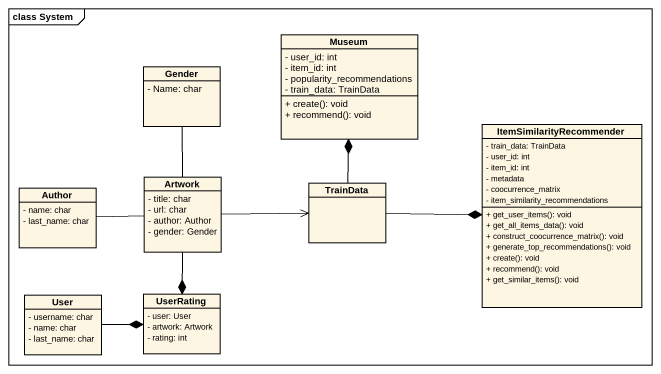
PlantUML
@startuml
mainframe class System
hide circle
hide empty members
skinparam classAttributeIconSize 0
class Museum {
  - user_id: int
  - item_id: int
  - popularity_recommendations
  - train_data: TrainData
  + create(): void
  + recommend(): void
}
class Gender {
  - Name: char
}
class ItemSimilarityRecommender {
  - train_data: TrainData
  - user_id: int
  - item_id: int
  - metadata
  - coocurrence_matrix
  - item_similarity_recommendations
  + get_user_items(): void
  + get_all_items_data(): void
  + construct_coocurrence_matrix(): void
  + generate_top_recommendations(): void
  + create(): void
  + recommend(): void
  + get_similar_items(): void
}
class Author {
  - name: char
  - last_name: char
}
class Artwork {
  - title: char
  - url: char
  - author: Author
  - gender: Gender
}
class TrainData
class User {
  - username: char
  - name: char
  - last_name: char
}
class UserRating {
  - user: User
  - artwork: Artwork
  - rating: int
}
Artwork -up- Gender
Artwork -left- Author
Artwork -right-> TrainData
Artwork --* UserRating
TrainData -up-* Museum
TrainData -right-* ItemSimilarityRecommender
User -right-* UserRating
@enduml
